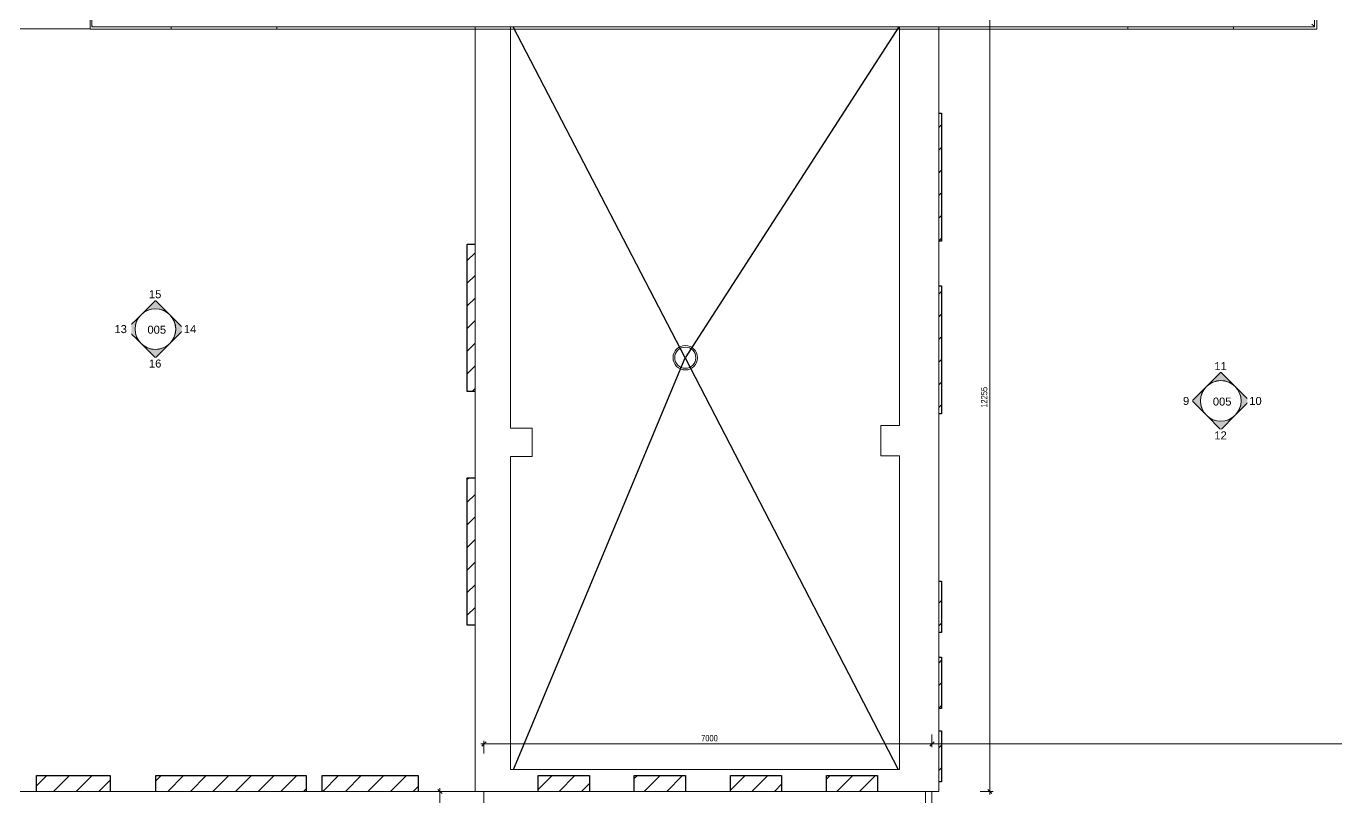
# Model space of a CAD drawing. Header units: millimetres. Extents: x -2346 to 220980, y -45352 to 20466.
# Drawn here: x 9412 to 29869, y -16227 to -4187 of the extents above; entities that cross this region are included whole.
import ezdxf

# ---------------------------------------------------------------- set-up
doc = ezdxf.new("R2010")
doc.units = ezdxf.units.MM
for name, color, linetype, lineweight in [('A-ANNO-DIMS', 211, 'Continuous', 9), ('A-ANNO-DIMS-50', 211, 'Continuous', 9), ('A-GLAZ', 151, 'Continuous', 13), ('A-ROOF', 132, 'Continuous', 13), ('A-ROOF-OTLN', 132, 'Continuous', 13), ('A-WALL', 113, 'Continuous', 13), ('G-ANNO-SYMB', 111, 'Continuous', 9), ('P-SANR-FIXT', 6, 'Continuous', 13), ('Q-SPCQ', 91, 'Continuous', 13)]:
    doc.layers.add(name, color=color, linetype=linetype, lineweight=lineweight)
doc.styles.add('Arial', font='arial.ttf', dxfattribs={"height": 125})
doc.styles.add('Arial_2', font='arial.ttf', dxfattribs={"width": 0.7, "height": 100})
doc.dimstyles.new('Vnitřní_-_průhledné', dxfattribs={"dimscale": 304.8, "dimtxt": 102.02594, "dimasz": 0.213255, "dimexe": 0.164042, "dimexo": 0.0625, "dimgap": 0.032808, "dimtad": 1, "dimdec": 0, "dimrnd": 5, "dimzin": 0, "dimdsep": 46, "dimtxsty": 'Arial_2', "dimblk1": 'OBLIQUE', "dimblk2": 'OBLIQUE', "dimsah": 1, "dimcen": 0.09, "dimdle": 0.164042, "dimazin": 0, "dimtfac": 1, "dimtdec": 4, "dimtix": 1, "dimtmove": 0, "dimatfit": 3, "dimfxl": 0.492126, "dimfxlon": 1, "dimtvp": 1, "dimtolj": 1, "dimtzin": 0, "dimarcsym": 2})

# ---------------------------------------------------------------- blocks, each defined once
blk = doc.blocks.new('parapet_ext - parapet_ext-1801991-STŘECHA DEMOLICE A')
at = {"layer": 'Q-SPCQ'}
h = blk.add_hatch(dxfattribs=at)
h.set_pattern_fill('FP_2', color=41, style=0, pattern_type=2)
h.set_pattern_definition([(315, (8743.28, 16602.74), (176.7767, 176.7767), [])])
h.paths.add_polyline_path([(-1150, 178), (1150, 178), (1150, 300), (-1150, 300)])
at = {"layer": 'Q-SPCQ', "color": 31, "lineweight": 25}
for p, q in [((-1150, 178), (-1150, 300)), ((-1150, 300), (1150, 300)), ((1150, 300), (1150, 178))]:
    blk.add_line(p, q, dxfattribs=at)
blk = doc.blocks.new('parapet_ext - parapet_ext-V3-STŘECHA DEMOLICE A')
at = {"layer": 'Q-SPCQ'}
h = blk.add_hatch(dxfattribs=at)
h.set_pattern_fill('FP_3', color=41, style=0, pattern_type=2)
h.set_pattern_definition([(315, (12393.28, 16602.74), (176.7767, 176.7767), [])])
h.paths.add_polyline_path([(-1150, 178), (1150, 178), (1150, 300), (-1150, 300)])
at = {"layer": 'Q-SPCQ', "color": 31, "lineweight": 25}
for p, q in [((-1150, 178), (-1150, 300)), ((-1150, 300), (1150, 300)), ((1150, 300), (1150, 178))]:
    blk.add_line(p, q, dxfattribs=at)
blk = doc.blocks.new('OKNO_1k - OKNO_1k_1250 x 1500-2034291-STŘECHA DEMOLICE A')
at = {"layer": 'A-GLAZ'}
for p, q in [((-625, -151), (-625, -150)), ((625, -151), (-625, -151)), ((625, -150), (625, -151))]:
    blk.add_line(p, q, dxfattribs=at)
blk = doc.blocks.new('parapet_ext - parapet_ext-1802121-STŘECHA DEMOLICE A')
at = {"layer": 'Q-SPCQ'}
h = blk.add_hatch(dxfattribs=at)
h.set_pattern_fill('FP_43', color=41, style=0, pattern_type=2)
h.set_pattern_definition([(225, (10149.43, -16193.28), (176.7767, -176.7767), [])])
h.paths.add_polyline_path([(575, -51), (-575, -51), (-575, -300), (575, -300), (575, -147)])
at = {"layer": 'Q-SPCQ', "color": 31, "lineweight": 25}
for p, q in [((-575, -300), (-575, -51)), ((575, -51), (575, -300)), ((575, -300), (-575, -300))]:
    blk.add_line(p, q, dxfattribs=at)
blk = doc.blocks.new('OKNO_1k_nadsvetlik - OKNO_1k_nadsvetlik_900 x 1500-1969521-STŘECHA DEMOLICE A')
at = {"layer": 'A-GLAZ'}
for p, q in [((-450, 126), (450, 126)), ((-450, 125), (-450, 126)), ((450, 126), (450, 125))]:
    blk.add_line(p, q, dxfattribs=at)
blk = doc.blocks.new('parapet_ext - parapet_ext-V47-STŘECHA DEMOLICE A')
at = {"layer": 'Q-SPCQ'}
h = blk.add_hatch(dxfattribs=at)
h.set_pattern_fill('FP_47', color=41, style=0, pattern_type=2)
h.set_pattern_definition([(45, (-22311.45, 16193.28), (-176.7767, 176.7767), [])])
h.paths.add_polyline_path([(-400, 51), (400, 51), (400, 300), (-400, 300), (-400, 147)])
at = {"layer": 'Q-SPCQ', "color": 31, "lineweight": 25}
for p, q in [((-400, 51), (-400, 300)), ((-400, 300), (400, 300)), ((400, 300), (400, 51))]:
    blk.add_line(p, q, dxfattribs=at)
blk = doc.blocks.new('parapet_ext - parapet_ext-V48-STŘECHA DEMOLICE A')
at = {"layer": 'Q-SPCQ'}
h = blk.add_hatch(dxfattribs=at)
h.set_pattern_fill('FP_48', color=41, style=0, pattern_type=2)
h.set_pattern_definition([(45, (-20811.45, 16193.28), (-176.7767, 176.7767), [])])
h.paths.add_polyline_path([(386, 51), (400, 51), (400, 300), (-400, 300), (-400, 51)])
at = {"layer": 'Q-SPCQ', "color": 31, "lineweight": 25}
for p, q in [((-400, 51), (-400, 300)), ((-400, 300), (400, 300)), ((400, 300), (400, 51))]:
    blk.add_line(p, q, dxfattribs=at)
blk = doc.blocks.new('parapet_ext - parapet_ext-V49-STŘECHA DEMOLICE A')
at = {"layer": 'Q-SPCQ'}
h = blk.add_hatch(dxfattribs=at)
h.set_pattern_fill('FP_49', color=41, style=0, pattern_type=2)
h.set_pattern_definition([(45, (-19311.45, 16193.28), (-176.7767, 176.7767), [])])
h.paths.add_polyline_path([(169, 51), (400, 51), (400, 300), (-400, 300), (-400, 51)])
at = {"layer": 'Q-SPCQ', "color": 31, "lineweight": 25}
for p, q in [((-400, 51), (-400, 300)), ((-400, 300), (400, 300)), ((400, 300), (400, 51))]:
    blk.add_line(p, q, dxfattribs=at)
blk = doc.blocks.new('parapet_ext - parapet_ext-V50-STŘECHA DEMOLICE A')
at = {"layer": 'Q-SPCQ'}
h = blk.add_hatch(dxfattribs=at)
h.set_pattern_fill('FP_50', color=41, style=0, pattern_type=2)
h.set_pattern_definition([(45, (-17811.45, 16193.28), (-176.7767, 176.7767), [])])
h.paths.add_polyline_path([(400, 51), (400, 300), (-400, 300), (-400, 51), (381, 51)])
at = {"layer": 'Q-SPCQ', "color": 31, "lineweight": 25}
for p, q in [((-400, 51), (-400, 300)), ((-400, 300), (400, 300)), ((400, 300), (400, 51))]:
    blk.add_line(p, q, dxfattribs=at)
blk = doc.blocks.new('parapet_ext - parapet_ext-2030613-STŘECHA DEMOLICE A')
at = {"layer": 'Q-SPCQ'}
h = blk.add_hatch(dxfattribs=at)
h.set_pattern_fill('FP_52', color=41, style=0, pattern_type=2)
h.set_pattern_definition([(315, (9245.82, 23410.3), (176.7767, 176.7767), [])])
h.paths.add_polyline_path([(-1000, -300), (1000, -300), (1000, -258), (-1000, -258)])
at = {"layer": 'Q-SPCQ', "color": 31, "lineweight": 25}
for p, q in [((-1000, -300), (-1000, -258)), ((1000, -300), (-1000, -300)), ((1000, -258), (1000, -300))]:
    blk.add_line(p, q, dxfattribs=at)
blk = doc.blocks.new('parapet_ext - parapet_ext-V66-STŘECHA DEMOLICE A')
at = {"layer": 'Q-SPCQ'}
h = blk.add_hatch(dxfattribs=at)
h.set_pattern_fill('FP_53', color=41, style=0, pattern_type=2)
h.set_pattern_definition([(315, (6545.82, 23410.3), (176.7767, 176.7767), [])])
h.paths.add_polyline_path([(-1000, -300), (1000, -300), (1000, -258), (-1000, -258)])
at = {"layer": 'Q-SPCQ', "color": 31, "lineweight": 25}
for p, q in [((-1000, -300), (-1000, -258)), ((1000, -300), (-1000, -300)), ((1000, -258), (1000, -300))]:
    blk.add_line(p, q, dxfattribs=at)
blk = doc.blocks.new('parapet_ext - parapet_ext-V70-STŘECHA DEMOLICE A')
at = {"layer": 'Q-SPCQ'}
h = blk.add_hatch(dxfattribs=at)
h.set_pattern_fill('FP_54', color=41, style=0, pattern_type=2)
h.set_pattern_definition([(135, (-14445.14, -23410.3), (-176.7767, -176.7767), [])])
h.paths.add_polyline_path([(400, 300), (-400, 300), (-400, 258), (400, 258)])
at = {"layer": 'Q-SPCQ', "color": 31, "lineweight": 25}
for p, q in [((-400, 258), (-400, 300)), ((-400, 300), (400, 300)), ((400, 300), (400, 258))]:
    blk.add_line(p, q, dxfattribs=at)
blk = doc.blocks.new('parapet_ext - parapet_ext-V71-STŘECHA DEMOLICE A')
at = {"layer": 'Q-SPCQ'}
h = blk.add_hatch(dxfattribs=at)
h.set_pattern_fill('FP_55', color=41, style=0, pattern_type=2)
h.set_pattern_definition([(135, (-13260.14, -23410.3), (-176.7767, -176.7767), [])])
h.paths.add_polyline_path([(400, 300), (-400, 300), (-400, 258), (400, 258)])
at = {"layer": 'Q-SPCQ', "color": 31, "lineweight": 25}
for p, q in [((-400, 258), (-400, 300)), ((-400, 300), (400, 300)), ((400, 300), (400, 258))]:
    blk.add_line(p, q, dxfattribs=at)
blk = doc.blocks.new('parapet_ext - parapet_ext-V72-STŘECHA DEMOLICE A')
at = {"layer": 'Q-SPCQ'}
h = blk.add_hatch(dxfattribs=at)
h.set_pattern_fill('FP_56', color=41, style=0, pattern_type=2)
h.set_pattern_definition([(135, (-15595.14, -23410.3), (-176.7767, -176.7767), [])])
h.paths.add_polyline_path([(400, 258), (400, 300), (-400, 300), (-400, 258), (203, 258)])
at = {"layer": 'Q-SPCQ', "color": 31, "lineweight": 25}
for p, q in [((-400, 258), (-400, 300)), ((-400, 300), (400, 300)), ((400, 300), (400, 258))]:
    blk.add_line(p, q, dxfattribs=at)
blk = doc.blocks.new('Drain_Roof_15_Inch_Diameter-Zurn-Z1715 - Load Family Type Catalog-1877394-STŘECHA DEMOLICE A')
at = {"layer": 'P-SANR-FIXT'}
for radius in [191, 165]:
    blk.add_circle((0, 0), radius, dxfattribs=at)
blk = doc.blocks.new('OKNO_2k_ - OKNO_2k_2450 x 1500-2030607-STŘECHA DEMOLICE A')
at = {"layer": 'A-GLAZ'}
for p, q in [((-1225, -151), (-1225, -150)), ((1225, -151), (-1225, -151)), ((1225, -150), (1225, -151))]:
    blk.add_line(p, q, dxfattribs=at)
blk = doc.blocks.new('parapet_ext - parapet_ext-2030597-STŘECHA DEMOLICE A')
at = {"layer": 'Q-SPCQ'}
h = blk.add_hatch(dxfattribs=at)
h.set_pattern_fill('FP_60', color=41, style=0, pattern_type=2)
h.set_pattern_definition([(225, (12610.28, -16193.28), (176.7767, -176.7767), [])])
h.paths.add_polyline_path([(1175, -51), (-1175, -51), (-1175, -300), (1175, -300)])
at = {"layer": 'Q-SPCQ', "color": 31, "lineweight": 25}
for p, q in [((-1175, -300), (-1175, -51)), ((1175, -51), (1175, -300)), ((1175, -300), (-1175, -300))]:
    blk.add_line(p, q, dxfattribs=at)
blk = doc.blocks.new('OKNO_1k - OKNO_1k_1600 x 1500-2034287-STŘECHA DEMOLICE A')
at = {"layer": 'A-GLAZ'}
for p, q in [((-800, -151), (-800, -150)), ((800, -151), (-800, -151)), ((800, -150), (800, -151))]:
    blk.add_line(p, q, dxfattribs=at)
blk = doc.blocks.new('parapet_ext - parapet_ext-2030606-STŘECHA DEMOLICE A')
at = {"layer": 'Q-SPCQ'}
h = blk.add_hatch(dxfattribs=at)
h.set_pattern_fill('FP_61', color=41, style=0, pattern_type=2)
h.set_pattern_definition([(225, (14785.28, -16193.28), (176.7767, -176.7767), [])])
h.paths.add_polyline_path([(750, -51), (-750, -51), (-750, -300), (750, -300), (750, -147)])
at = {"layer": 'Q-SPCQ', "color": 31, "lineweight": 25}
for p, q in [((-750, -300), (-750, -51)), ((750, -51), (750, -300)), ((750, -300), (-750, -300))]:
    blk.add_line(p, q, dxfattribs=at)
blk = doc.blocks.new('Pohled - Vyplněná šipka-93341-STŘECHA DEMOLICE A')
at = {"layer": 'G-ANNO-SYMB'}
blk.add_circle((0, 0), 6.35, dxfattribs=at)
blk = doc.blocks.new('Pohled - Vyplněná šipka-94945-STŘECHA DEMOLICE A')
at = {"layer": 'G-ANNO-SYMB'}
h = blk.add_hatch(color=256, dxfattribs=at)
edge = h.paths.add_edge_path()
edge.add_line((0, 8.98), (4.49, 4.49))
edge.add_arc((0, 0), 6.35, 45, 135)
edge.add_line((-4.49, 4.49), (0, 8.98))
for p, q in [((0, 8.98), (-4.49, 4.49)), ((0, 8.98), (-4.49, 4.49)), ((4.49, 4.49), (0, 8.98)), ((4.49, 4.49), (0, 8.98))]:
    blk.add_line(p, q, dxfattribs=at)
blk.add_arc((0, 0), 6.35, 45, 135, dxfattribs=at)
blk = doc.blocks.new('DIMBLOCK14-STŘECHA DEMOLICE A')
at = {"layer": 'A-ANNO-DIMS-50'}
for p, q in [((23560, -15401), (23560, -15251)), ((16512, -15401), (23560, -15401)), ((16562, -15401), (16562, -15351)), ((16562, -15401), (16562, -15551)), ((23560, -15401), (23560, -15451))]:
    blk.add_line(p, q, dxfattribs=at)
at = {"layer": 'A-ANNO-DIMS-50', "lineweight": 18}
for p, q in [((16562, -15401), (16530, -15434)), ((16562, -15401), (16595, -15369)), ((23560, -15401), (23528, -15434)), ((23560, -15401), (23593, -15369))]:
    blk.add_line(p, q, dxfattribs=at)
at = {"layer": 'A-ANNO-DIMS-50', "color": 0, "insert": (19955, -15261), "char_height": 100, "width": 256.16, "attachment_point": 1, "line_spacing_factor": 0.941778, "style": 'Arial_2'}
blk.add_mtext('7000', dxfattribs=at)
blk = doc.blocks.new('_Oblique')
at = {"color": 0, "linetype": 'ByBlock', "lineweight": -2}
blk.add_line((-0.5, -0.5), (0.5, 0.5), dxfattribs=at)
blk = doc.blocks.new('DIMBLOCK15-STŘECHA DEMOLICE A')
at = {"layer": 'A-ANNO-DIMS-50'}
for p, q in [((23560, -15401), (23560, -15251)), ((23560, -15401), (41564, -15401)), ((23560, -15401), (23560, -15451)), ((41514, -15401), (41514, -15351)), ((41514, -15401), (41514, -15551))]:
    blk.add_line(p, q, dxfattribs=at)
at = {"layer": 'A-ANNO-DIMS-50', "lineweight": 18}
for p, q in [((23560, -15401), (23528, -15434)), ((23560, -15401), (23593, -15369)), ((41514, -15401), (41481, -15434)), ((41514, -15401), (41546, -15369))]:
    blk.add_line(p, q, dxfattribs=at)
at = {"layer": 'A-ANNO-DIMS-50', "color": 0, "insert": (32404, -15261), "char_height": 100, "width": 320.2, "attachment_point": 1, "line_spacing_factor": 0.941778, "style": 'Arial_2'}
blk.add_mtext('17955', dxfattribs=at)
blk = doc.blocks.new('DIMBLOCK16-STŘECHA DEMOLICE A')
at = {"layer": 'A-ANNO-DIMS-50'}
for p, q in [((24466, -3886), (24316, -3886)), ((24466, -3836), (24466, -16193)), ((24466, -3886), (24516, -3886)), ((24466, -16143), (24316, -16143)), ((24466, -16143), (24516, -16143))]:
    blk.add_line(p, q, dxfattribs=at)
at = {"layer": 'A-ANNO-DIMS-50', "lineweight": 18}
for p, q in [((24466, -3886), (24433, -3854)), ((24466, -3886), (24498, -3919)), ((24466, -16143), (24433, -16111)), ((24466, -16143), (24498, -16176))]:
    blk.add_line(p, q, dxfattribs=at)
at = {"layer": 'A-ANNO-DIMS-50', "color": 0, "insert": (24326, -10148), "char_height": 100, "width": 320.2, "attachment_point": 1, "rotation": 90, "line_spacing_factor": 0.941778, "style": 'Arial_2'}
blk.add_mtext('12255', dxfattribs=at)
blk = doc.blocks.new('DIMBLOCK22-STŘECHA DEMOLICE A')
at = {"layer": 'A-ANNO-DIMS-50'}
for p, q in [((15876, -16143), (15826, -16143)), ((15876, -23149), (15876, -16093)), ((15876, -16143), (16026, -16143)), ((15876, -23099), (15826, -23099)), ((15876, -23099), (16026, -23099))]:
    blk.add_line(p, q, dxfattribs=at)
at = {"layer": 'A-ANNO-DIMS-50', "lineweight": 18}
for p, q in [((15876, -16143), (15843, -16111)), ((15876, -16143), (15908, -16176)), ((15876, -23099), (15843, -23067)), ((15876, -23099), (15908, -23132))]:
    blk.add_line(p, q, dxfattribs=at)
at = {"layer": 'A-ANNO-DIMS-50', "color": 0, "insert": (15736, -19728), "char_height": 100, "width": 256.16, "attachment_point": 1, "rotation": 90, "line_spacing_factor": 0.941778, "style": 'Arial_2'}
blk.add_mtext('6955', dxfattribs=at)

msp = doc.modelspace()

# ---------------------------------------------------------------- linework, layer by layer
at = {"layer": 'A-ROOF', "color": 41}
for p, q in [((16424.7, -4196.1), (16424.7, -4235.7)), ((16424.7, -4236.1), (16424.7, -16143.3)), ((16977.7, -10469.5), (16977.7, -4196)), ((23055.3, -4196.1), (23055.3, -10424.5)), ((23668.3, -16143.3), (23668.3, -4196.1)), ((23055.3, -10424.5), (22760.8, -10424.5)), ((22760.8, -10424.5), (22760.8, -10902.1)), ((17315.8, -10469.5), (16977.7, -10469.5)), ((17315.8, -10912.1), (17315.8, -10469.5)), ((16977.7, -15798.3), (16977.7, -10912.1)), ((16977.7, -10912.1), (17315.8, -10912.1)), ((22760.8, -10902.1), (23055.3, -10902.1)), ((23055.3, -10902.1), (23055.3, -15798.3)), ((23055.3, -15798.3), (16977.7, -15798.3)), ((23668.3, -16143.3), (-1455.4, -16143.3)), ((16562.5, -16143.3), (16562.5, -19045.8)), ((23460.3, -17334.7), (23460.3, -16143.3))]:
    msp.add_line(p, q, dxfattribs=at)
at = {"layer": 'A-ROOF', "lineweight": 25}
for p, q in [((19707.8, -9366.7), (17018, -4196)), ((23042.6, -4196.1), (19707.8, -9366.7)), ((17026.6, -15798.3), (19707.8, -9366.7)), ((19707.8, -9366.7), (23032, -15798.3))]:
    msp.add_line(p, q, dxfattribs=at)
at = {"layer": 'A-ROOF-OTLN'}
for p, q in [((10437, 8841.8), (10437, -4196.1)), ((29538.4, -4196.1), (29538.4, 8841.8)), ((10437, -4196.1), (29538.4, -4196.1)), ((29529.4, -4187.1), (29496.4, -4154.1))]:
    msp.add_line(p, q, dxfattribs=at)
for points, knots in [([(10446, -4187.1), (10445.6, -4187.6), (10444.8, -4188.3), (10443.9, -4189.2), (10443.4, -4189.7), (10443, -4190.1), (10442.6, -4190.5), (10442.2, -4190.9), (10441.9, -4191.3), (10441.5, -4191.7), (10441.1, -4192), (10440.7, -4192.4), (10440.4, -4192.8), (10440, -4193.1), (10439.7, -4193.4), (10439.3, -4193.9), (10438.9, -4194.3), (10438.5, -4194.6), (10438.2, -4195), (10437.8, -4195.3), (10437.5, -4195.7), (10437.1, -4196), (10437, -4196.1), (10437, -4196.1)], [-1, -1, -1, -1, -0.875, -0.8125, -0.78125, -0.75, -0.71875, -0.6875, -0.65625, -0.625, -0.59375, -0.5625, -0.53125, -0.5, -0.46875, -0.4375, -0.375, -0.34375, -0.3125, -0.25, -0.1875, -0.125, 0, 0, 0, 0]), ([(29538.4, -4196.1), (29538.4, -4196.1), (29538.3, -4196), (29537.9, -4195.7), (29537.6, -4195.3), (29537.2, -4195), (29536.9, -4194.6), (29536.5, -4194.3), (29536, -4193.8), (29535.5, -4193.2), (29535, -4192.8), (29534.7, -4192.4), (29534.3, -4192), (29533.9, -4191.7), (29533.6, -4191.3), (29533.2, -4190.9), (29532.8, -4190.5), (29532.4, -4190.1), (29532, -4189.7), (29531.5, -4189.2), (29530.6, -4188.3), (29529.8, -4187.6), (29529.4, -4187.1)], [0, 0, 0, 0, 0.125, 0.1875, 0.25, 0.3125, 0.34375, 0.375, 0.4375, 0.5, 0.53125, 0.5625, 0.59375, 0.625, 0.65625, 0.6875, 0.71875, 0.75, 0.78125, 0.8125, 0.875, 1, 1, 1, 1])]:
    msp.add_open_spline(points, degree=3, knots=knots, dxfattribs=at)
at = {"layer": 'A-WALL', "color": 9}
for p, q in [((10412, -4236.1), (10412, 8910.3)), ((29573.4, -4236.1), (16424.7, -4236.1))]:
    msp.add_line(p, q, dxfattribs=at)
at = {"layer": 'A-WALL', "color": 254}
for p, q in [((29573.4, -4236.1), (29573.4, 8810.3)), ((16424.7, -4236.1), (10412, -4236.1)), ((11677, -4196.1), (11677, -4236.1)), ((13327, -4236.1), (13327, -4196.1)), ((26618.4, -4196.1), (26618.4, -4236.1)), ((28268.4, -4236.1), (28268.4, -4196.1))]:
    msp.add_line(p, q, dxfattribs=at)
at = {"layer": 'A-WALL'}
msp.add_line((10412, -4229.7), (9207.5, -4229.7), dxfattribs=at)
at = {"layer": 'A-WALL', "color": 41}
msp.add_line((23560.3, -16143.3), (23560.3, -17334.7), dxfattribs=at)

# ---------------------------------------------------------------- block references
at = {"layer": 'A-GLAZ', "rotation": 180}
for name, p in [('OKNO_1k - OKNO_1k_1250 x 1500-2034291-STŘECHA DEMOLICE A', (10149.4, -16293.3)), ('OKNO_2k_ - OKNO_2k_2450 x 1500-2030607-STŘECHA DEMOLICE A', (12610.3, -16293.3)), ('OKNO_1k - OKNO_1k_1600 x 1500-2034287-STŘECHA DEMOLICE A', (14785.3, -16293.3))]:
    msp.add_blockref(name, p, dxfattribs=at)
at = {"layer": 'A-GLAZ'}
for p in [(17811.5, -16268.3), (19311.5, -16268.3), (20811.5, -16268.3), (22311.5, -16268.3)]:
    msp.add_blockref('OKNO_1k_nadsvetlik - OKNO_1k_nadsvetlik_900 x 1500-1969521-STŘECHA DEMOLICE A', p, dxfattribs=at)
at = {"layer": 'G-ANNO-SYMB', "xscale": 49.99999999999998, "yscale": 49.99999999999998, "zscale": 49.99999999999998}
for name, p in [('Pohled - Vyplněná šipka-94945-STŘECHA DEMOLICE A', (11430.3, -8919.6)), ('Pohled - Vyplněná šipka-93341-STŘECHA DEMOLICE A', (11430.3, -8919.6)), ('Pohled - Vyplněná šipka-94945-STŘECHA DEMOLICE A', (28072.6, -10042.3)), ('Pohled - Vyplněná šipka-93341-STŘECHA DEMOLICE A', (28072.6, -10042.3))]:
    msp.add_blockref(name, p, dxfattribs=at)
at = {"layer": 'G-ANNO-SYMB', "extrusion": (0, 0, -1), "xscale": 49.99999999999998, "yscale": 49.99999999999998, "zscale": 49.99999999999998, "rotation": 180}
for p in [(-11430.3, -8919.6), (-28072.6, -10042.3)]:
    msp.add_blockref('Pohled - Vyplněná šipka-94945-STŘECHA DEMOLICE A', p, dxfattribs=at)
at = {"layer": 'P-SANR-FIXT'}
msp.add_blockref('Drain_Roof_15_Inch_Diameter-Zurn-Z1715 - Load Family Type Catalog-1877394-STŘECHA DEMOLICE A', (19707.8, -9366.7), dxfattribs=at)
at = {"layer": 'Q-SPCQ', "color": 31, "lineweight": 25}
for name, p, rotation in [('parapet_ext - parapet_ext-V66-STŘECHA DEMOLICE A', (23410.3, -6545.8), 89.99999999999993), ('parapet_ext - parapet_ext-1801991-STŘECHA DEMOLICE A', (16602.7, -8743.3), 89.99999999999991), ('parapet_ext - parapet_ext-2030613-STŘECHA DEMOLICE A', (23410.3, -9245.8), 89.99999999999993), ('parapet_ext - parapet_ext-V3-STŘECHA DEMOLICE A', (16602.7, -12393.3), 89.99999999999991), ('parapet_ext - parapet_ext-V71-STŘECHA DEMOLICE A', (23410.3, -13260.1), 269.9999999999999), ('parapet_ext - parapet_ext-V70-STŘECHA DEMOLICE A', (23410.3, -14445.1), 269.9999999999999), ('parapet_ext - parapet_ext-V72-STŘECHA DEMOLICE A', (23410.3, -15595.1), 269.9999999999999), ('parapet_ext - parapet_ext-1802121-STŘECHA DEMOLICE A', (10149.4, -16193.3), 180), ('parapet_ext - parapet_ext-2030597-STŘECHA DEMOLICE A', (12610.3, -16193.3), 180), ('parapet_ext - parapet_ext-2030606-STŘECHA DEMOLICE A', (14785.3, -16193.3), 180)]:
    msp.add_blockref(name, p, dxfattribs=dict(at, rotation=rotation))
for name, p in [('parapet_ext - parapet_ext-V50-STŘECHA DEMOLICE A', (17811.5, -16193.3)), ('parapet_ext - parapet_ext-V49-STŘECHA DEMOLICE A', (19311.5, -16193.3)), ('parapet_ext - parapet_ext-V48-STŘECHA DEMOLICE A', (20811.5, -16193.3)), ('parapet_ext - parapet_ext-V47-STŘECHA DEMOLICE A', (22311.5, -16193.3))]:
    msp.add_blockref(name, p, dxfattribs=at)

# ---------------------------------------------------------------- dimensions: what is measured, and where the dimension line sits
at = {"layer": 'A-ANNO-DIMS'}
for base, p1, p2, override, picture, middle in [((24465.6, -16143.3), (24315.6, -3886.1), (24315.6, -16143.3), {"dimpost": '<>', "dimfxl": 12257.141778}, 'DIMBLOCK16-STŘECHA DEMOLICE A', (24404.6, -10014.7)), ((15875.9, -16143.3), (16025.9, -23099.4), (16025.9, -16143.3), {"dimpost": '<>', "dimfxl": 6956.096045}, 'DIMBLOCK22-STŘECHA DEMOLICE A', (15814.8, -19621.3))]:
    dim = msp.add_linear_dim(base=base, p1=p1, p2=p2, angle=90, dimstyle='Vnitřní_-_průhledné', override=override, dxfattribs=at)
    dim.commit()
    dim.dimension.update_dxf_attribs({"geometry": picture, "text_midpoint": middle})
for base, p1, p2, override, picture, middle in [((23560.3, -15401.2), (16562.5, -15551.2), (23560.3, -15251.2), {"dimpost": '<>', "dimfxl": 7004.260428}, 'DIMBLOCK14-STŘECHA DEMOLICE A', (20061.4, -15340.1)), ((41513.6, -15401.2), (23560.3, -15251.2), (41513.6, -15551.2), {"dimpost": '<>', "dimfxl": 17955.806148}, 'DIMBLOCK15-STŘECHA DEMOLICE A', (32536.9, -15340.1))]:
    dim = msp.add_linear_dim(base=base, p1=p1, p2=p2, dimstyle='Vnitřní_-_průhledné', override=override, dxfattribs=at)
    dim.commit()
    dim.dimension.update_dxf_attribs({"geometry": picture, "text_midpoint": middle})

# ---------------------------------------------------------------- next in the draw order: texts
at = {"layer": 'G-ANNO-SYMB', "char_height": 125, "attachment_point": 1, "style": 'Arial', "bg_fill": 3, "box_fill_scale": 1.25, "bg_fill_color": 256, "bg_fill_true_color": 13158600, "bg_fill_transparency": 0}
for s, insert, width in [('15', (11329.7, -8312.7), 232.489), ('108', (11305.9, -8866.7), 348.734), ('16', (11329.7, -9395.5), 232.489), ('11', (27972, -9435.4), 232.489), ('108', (27948.2, -9989.4), 348.734), ('12', (27972, -10518.2), 232.489)]:
    msp.add_mtext(s, dxfattribs=dict(at, insert=insert, width=width))

# ---------------------------------------------------------------- next in the draw order: block references
at = {"layer": 'G-ANNO-SYMB', "xscale": 49.99999999999998, "yscale": 49.99999999999998, "zscale": 49.99999999999998}
for p in [(11430.3, -8919.6), (28072.6, -10042.3)]:
    msp.add_blockref('Pohled - Vyplněná šipka-94945-STŘECHA DEMOLICE A', p, dxfattribs=at)
at = {"layer": 'G-ANNO-SYMB', "xscale": 49.99999999999998, "yscale": 49.99999999999998, "zscale": 49.99999999999998, "rotation": 90}
for p in [(11430.3, -8919.6), (28072.6, -10042.3)]:
    msp.add_blockref('Pohled - Vyplněná šipka-94945-STŘECHA DEMOLICE A', p, dxfattribs=at)
at = {"layer": 'G-ANNO-SYMB', "extrusion": (0, 0, -1), "xscale": 49.99999999999998, "yscale": 49.99999999999998, "zscale": 49.99999999999998}
for p, rotation in [((-11430.3, -8919.6), 89.9999999999998), ((-11430.3, -8919.6), 180), ((-28072.6, -10042.3), 89.9999999999998), ((-28072.6, -10042.3), 180)]:
    msp.add_blockref('Pohled - Vyplněná šipka-94945-STŘECHA DEMOLICE A', p, dxfattribs=dict(at, rotation=rotation))

# ---------------------------------------------------------------- next in the draw order: texts
at = {"layer": 'G-ANNO-SYMB', "char_height": 125, "attachment_point": 1, "style": 'Arial', "bg_fill": 3, "box_fill_scale": 1.25, "bg_fill_color": 256, "bg_fill_true_color": 13158600, "bg_fill_transparency": 0}
for s, insert, width in [('15', (11329.7, -8312.7), 232.489), ('13', (10791.4, -8857.2), 232.489), ('14', (11874.2, -8857.2), 232.489), ('16', (11329.7, -9395.5), 232.489), ('11', (27972, -9435.4), 232.489), ('\\fArial|b0|i0|c238|p34|;9', (27481.7, -9979.9), 116.245), ('10', (28516.5, -9979.9), 232.489), ('12', (27972, -10518.2), 232.489)]:
    msp.add_mtext(s, dxfattribs=dict(at, insert=insert, width=width))

# ---------------------------------------------------------------- next in the draw order: block references
at = {"layer": 'G-ANNO-SYMB', "xscale": 49.99999999999998, "yscale": 49.99999999999998, "zscale": 49.99999999999998}
for name, p in [('Pohled - Vyplněná šipka-94945-STŘECHA DEMOLICE A', (11430.3, -8919.6)), ('Pohled - Vyplněná šipka-93341-STŘECHA DEMOLICE A', (11430.3, -8919.6)), ('Pohled - Vyplněná šipka-94945-STŘECHA DEMOLICE A', (28072.6, -10042.3)), ('Pohled - Vyplněná šipka-93341-STŘECHA DEMOLICE A', (28072.6, -10042.3))]:
    msp.add_blockref(name, p, dxfattribs=at)
at = {"layer": 'G-ANNO-SYMB', "extrusion": (0, 0, -1), "xscale": 49.99999999999998, "yscale": 49.99999999999998, "zscale": 49.99999999999998, "rotation": 180}
for p in [(-11430.3, -8919.6), (-28072.6, -10042.3)]:
    msp.add_blockref('Pohled - Vyplněná šipka-94945-STŘECHA DEMOLICE A', p, dxfattribs=at)

# ---------------------------------------------------------------- next in the draw order: texts
at = {"layer": 'G-ANNO-SYMB', "char_height": 125, "attachment_point": 1, "style": 'Arial', "bg_fill": 3, "box_fill_scale": 1.25, "bg_fill_color": 256, "bg_fill_true_color": 13158600, "bg_fill_transparency": 0}
for s, insert, width in [('15', (11329.7, -8312.7), 232.489), ('116', (11305.9, -8866.7), 348.734), ('16', (11329.7, -9395.5), 232.489), ('11', (27972, -9435.4), 232.489), ('116', (27948.2, -9989.4), 348.734), ('12', (27972, -10518.2), 232.489)]:
    msp.add_mtext(s, dxfattribs=dict(at, insert=insert, width=width))

# ---------------------------------------------------------------- next in the draw order: block references
at = {"layer": 'G-ANNO-SYMB', "xscale": 49.99999999999998, "yscale": 49.99999999999998, "zscale": 49.99999999999998, "rotation": 90}
for p in [(11430.3, -8919.6), (28072.6, -10042.3)]:
    msp.add_blockref('Pohled - Vyplněná šipka-94945-STŘECHA DEMOLICE A', p, dxfattribs=at)
at = {"layer": 'G-ANNO-SYMB', "xscale": 49.99999999999998, "yscale": 49.99999999999998, "zscale": 49.99999999999998}
msp.add_blockref('Pohled - Vyplněná šipka-93341-STŘECHA DEMOLICE A', (28072.6, -10042.3), dxfattribs=at)

# ---------------------------------------------------------------- next in the draw order: texts
at = {"layer": 'G-ANNO-SYMB', "char_height": 125, "attachment_point": 1, "style": 'Arial', "bg_fill": 3, "box_fill_scale": 1.25, "bg_fill_color": 256, "bg_fill_true_color": 13158600, "bg_fill_transparency": 0}
for s, insert, width in [('13', (10791.4, -8857.2), 232.489), ('\\fArial|b0|i0|c238|p34|;9', (27481.7, -9979.9), 116.245), ('116', (27948.2, -9989.4), 348.734)]:
    msp.add_mtext(s, dxfattribs=dict(at, insert=insert, width=width))

# ---------------------------------------------------------------- next in the draw order: block references
at = {"layer": 'G-ANNO-SYMB', "xscale": 49.99999999999998, "yscale": 49.99999999999998, "zscale": 49.99999999999998}
msp.add_blockref('Pohled - Vyplněná šipka-93341-STŘECHA DEMOLICE A', (11430.3, -8919.6), dxfattribs=at)
at = {"layer": 'G-ANNO-SYMB', "extrusion": (0, 0, -1), "xscale": 49.99999999999998, "yscale": 49.99999999999998, "zscale": 49.99999999999998, "rotation": 90.00000000000053}
msp.add_blockref('Pohled - Vyplněná šipka-94945-STŘECHA DEMOLICE A', (-28072.6, -10042.3), dxfattribs=at)

# ---------------------------------------------------------------- next in the draw order: texts
at = {"layer": 'G-ANNO-SYMB', "char_height": 125, "attachment_point": 1, "style": 'Arial', "bg_fill": 3, "box_fill_scale": 1.25, "bg_fill_color": 256, "bg_fill_true_color": 13158600, "bg_fill_transparency": 0}
for s, insert, width in [('116', (11305.9, -8866.7), 348.734), ('10', (28516.5, -9979.9), 232.489)]:
    msp.add_mtext(s, dxfattribs=dict(at, insert=insert, width=width))

# ---------------------------------------------------------------- next in the draw order: block references
at = {"layer": 'G-ANNO-SYMB', "extrusion": (0, 0, -1), "xscale": 49.99999999999998, "yscale": 49.99999999999998, "zscale": 49.99999999999998, "rotation": 90.00000000000053}
msp.add_blockref('Pohled - Vyplněná šipka-94945-STŘECHA DEMOLICE A', (-11430.3, -8919.6), dxfattribs=at)
at = {"layer": 'G-ANNO-SYMB', "xscale": 49.99999999999998, "yscale": 49.99999999999998, "zscale": 49.99999999999998}
msp.add_blockref('Pohled - Vyplněná šipka-93341-STŘECHA DEMOLICE A', (28072.6, -10042.3), dxfattribs=at)

# ---------------------------------------------------------------- next in the draw order: texts
at = {"layer": 'G-ANNO-SYMB', "char_height": 125, "attachment_point": 1, "style": 'Arial', "bg_fill": 3, "box_fill_scale": 1.25, "bg_fill_color": 256, "bg_fill_true_color": 13158600, "bg_fill_transparency": 0}
for s, insert, width in [('14', (11874.2, -8857.2), 232.489), ('116', (27948.2, -9989.4), 348.734)]:
    msp.add_mtext(s, dxfattribs=dict(at, insert=insert, width=width))

# ---------------------------------------------------------------- next in the draw order: block references
at = {"layer": 'G-ANNO-SYMB', "xscale": 49.99999999999998, "yscale": 49.99999999999998, "zscale": 49.99999999999998}
for p in [(11430.3, -8919.6), (28072.6, -10042.3)]:
    msp.add_blockref('Pohled - Vyplněná šipka-93341-STŘECHA DEMOLICE A', p, dxfattribs=at)

# ---------------------------------------------------------------- next in the draw order: texts
at = {"layer": 'G-ANNO-SYMB', "char_height": 125, "width": 348.734, "attachment_point": 1, "style": 'Arial', "bg_fill": 3, "box_fill_scale": 1.25, "bg_fill_color": 256, "bg_fill_true_color": 13158600, "bg_fill_transparency": 0}
for insert in [(11305.9, -8866.7), (27948.2, -9989.4)]:
    msp.add_mtext('116', dxfattribs=dict(at, insert=insert))

# ---------------------------------------------------------------- next in the draw order: block references
at = {"layer": 'G-ANNO-SYMB', "xscale": 49.99999999999998, "yscale": 49.99999999999998, "zscale": 49.99999999999998}
for p in [(11430.3, -8919.6), (28072.6, -10042.3)]:
    msp.add_blockref('Pohled - Vyplněná šipka-93341-STŘECHA DEMOLICE A', p, dxfattribs=at)

# ---------------------------------------------------------------- next in the draw order: texts
at = {"layer": 'G-ANNO-SYMB', "char_height": 125, "width": 348.734, "attachment_point": 1, "style": 'Arial', "bg_fill": 3, "box_fill_scale": 1.25, "bg_fill_color": 256, "bg_fill_true_color": 13158600, "bg_fill_transparency": 0}
for s, insert in [('116', (11305.9, -8866.7)), ('005', (27948.2, -9989.4))]:
    msp.add_mtext(s, dxfattribs=dict(at, insert=insert))

# ---------------------------------------------------------------- next in the draw order: block references
at = {"layer": 'G-ANNO-SYMB', "xscale": 49.99999999999998, "yscale": 49.99999999999998, "zscale": 49.99999999999998}
for p in [(11430.3, -8919.6), (28072.6, -10042.3)]:
    msp.add_blockref('Pohled - Vyplněná šipka-93341-STŘECHA DEMOLICE A', p, dxfattribs=at)
at = {"layer": 'G-ANNO-SYMB', "xscale": 49.99999999999998, "yscale": 49.99999999999998, "zscale": 49.99999999999998, "rotation": 90}
msp.add_blockref('Pohled - Vyplněná šipka-94945-STŘECHA DEMOLICE A', (28072.6, -10042.3), dxfattribs=at)

# ---------------------------------------------------------------- next in the draw order: texts
at = {"layer": 'G-ANNO-SYMB', "char_height": 125, "attachment_point": 1, "style": 'Arial', "bg_fill": 3, "box_fill_scale": 1.25, "bg_fill_color": 256, "bg_fill_true_color": 13158600, "bg_fill_transparency": 0}
for s, insert, width in [('005', (11305.9, -8866.7), 348.734), ('\\fArial|b0|i0|c238|p34|;9', (27481.7, -9979.9), 116.245), ('005', (27948.2, -9989.4), 348.734)]:
    msp.add_mtext(s, dxfattribs=dict(at, insert=insert, width=width))

# ---------------------------------------------------------------- next in the draw order: block references
at = {"layer": 'G-ANNO-SYMB', "xscale": 49.99999999999998, "yscale": 49.99999999999998, "zscale": 49.99999999999998, "rotation": 90}
msp.add_blockref('Pohled - Vyplněná šipka-94945-STŘECHA DEMOLICE A', (11430.3, -8919.6), dxfattribs=at)
at = {"layer": 'G-ANNO-SYMB', "xscale": 49.99999999999998, "yscale": 49.99999999999998, "zscale": 49.99999999999998}
msp.add_blockref('Pohled - Vyplněná šipka-93341-STŘECHA DEMOLICE A', (28072.6, -10042.3), dxfattribs=at)

# ---------------------------------------------------------------- next in the draw order: texts
at = {"layer": 'G-ANNO-SYMB', "char_height": 125, "attachment_point": 1, "style": 'Arial', "bg_fill": 3, "box_fill_scale": 1.25, "bg_fill_color": 256, "bg_fill_true_color": 13158600, "bg_fill_transparency": 0}
for s, insert, width in [('13', (10791.4, -8857.2), 232.489), ('005', (27948.2, -9989.4), 348.734)]:
    msp.add_mtext(s, dxfattribs=dict(at, insert=insert, width=width))

# ---------------------------------------------------------------- next in the draw order: block references
at = {"layer": 'G-ANNO-SYMB', "xscale": 49.99999999999998, "yscale": 49.99999999999998, "zscale": 49.99999999999998}
for p in [(11430.3, -8919.6), (28072.6, -10042.3)]:
    msp.add_blockref('Pohled - Vyplněná šipka-93341-STŘECHA DEMOLICE A', p, dxfattribs=at)

# ---------------------------------------------------------------- next in the draw order: texts
at = {"layer": 'G-ANNO-SYMB', "char_height": 125, "width": 348.734, "attachment_point": 1, "style": 'Arial', "bg_fill": 3, "box_fill_scale": 1.25, "bg_fill_color": 256, "bg_fill_true_color": 13158600, "bg_fill_transparency": 0}
for insert in [(11305.9, -8866.7), (27948.2, -9989.4)]:
    msp.add_mtext('005', dxfattribs=dict(at, insert=insert))

# ---------------------------------------------------------------- next in the draw order: block references
at = {"layer": 'G-ANNO-SYMB', "extrusion": (0, 0, -1), "xscale": 49.99999999999998, "yscale": 49.99999999999998, "zscale": 49.99999999999998, "rotation": 90.00000000000053}
for p in [(-11430.3, -8919.6), (-28072.6, -10042.3)]:
    msp.add_blockref('Pohled - Vyplněná šipka-94945-STŘECHA DEMOLICE A', p, dxfattribs=at)

# ---------------------------------------------------------------- next in the draw order: texts
at = {"layer": 'G-ANNO-SYMB', "char_height": 125, "width": 232.489, "attachment_point": 1, "style": 'Arial', "bg_fill": 3, "box_fill_scale": 1.25, "bg_fill_color": 256, "bg_fill_true_color": 13158600, "bg_fill_transparency": 0}
for s, insert in [('14', (11874.2, -8857.2)), ('10', (28516.5, -9979.9))]:
    msp.add_mtext(s, dxfattribs=dict(at, insert=insert))

# ---------------------------------------------------------------- next in the draw order: block references
at = {"layer": 'G-ANNO-SYMB', "xscale": 49.99999999999998, "yscale": 49.99999999999998, "zscale": 49.99999999999998}
msp.add_blockref('Pohled - Vyplněná šipka-93341-STŘECHA DEMOLICE A', (11430.3, -8919.6), dxfattribs=at)

# ---------------------------------------------------------------- next in the draw order: texts
at = {"layer": 'G-ANNO-SYMB', "insert": (11305.9, -8866.7), "char_height": 125, "width": 348.734, "attachment_point": 1, "style": 'Arial', "bg_fill": 3, "box_fill_scale": 1.25, "bg_fill_color": 256, "bg_fill_true_color": 13158600, "bg_fill_transparency": 0}
msp.add_mtext('005', dxfattribs=at)

# ---------------------------------------------------------------- next in the draw order: block references
at = {"layer": 'G-ANNO-SYMB', "xscale": 49.99999999999998, "yscale": 49.99999999999998, "zscale": 49.99999999999998}
msp.add_blockref('Pohled - Vyplněná šipka-93341-STŘECHA DEMOLICE A', (11430.3, -8919.6), dxfattribs=at)

# ---------------------------------------------------------------- next in the draw order: texts
at = {"layer": 'G-ANNO-SYMB', "insert": (11305.9, -8866.7), "char_height": 125, "width": 348.734, "attachment_point": 1, "style": 'Arial', "bg_fill": 3, "box_fill_scale": 1.25, "bg_fill_color": 256, "bg_fill_true_color": 13158600, "bg_fill_transparency": 0}
msp.add_mtext('005', dxfattribs=at)

doc.saveas('drawing.dxf')
